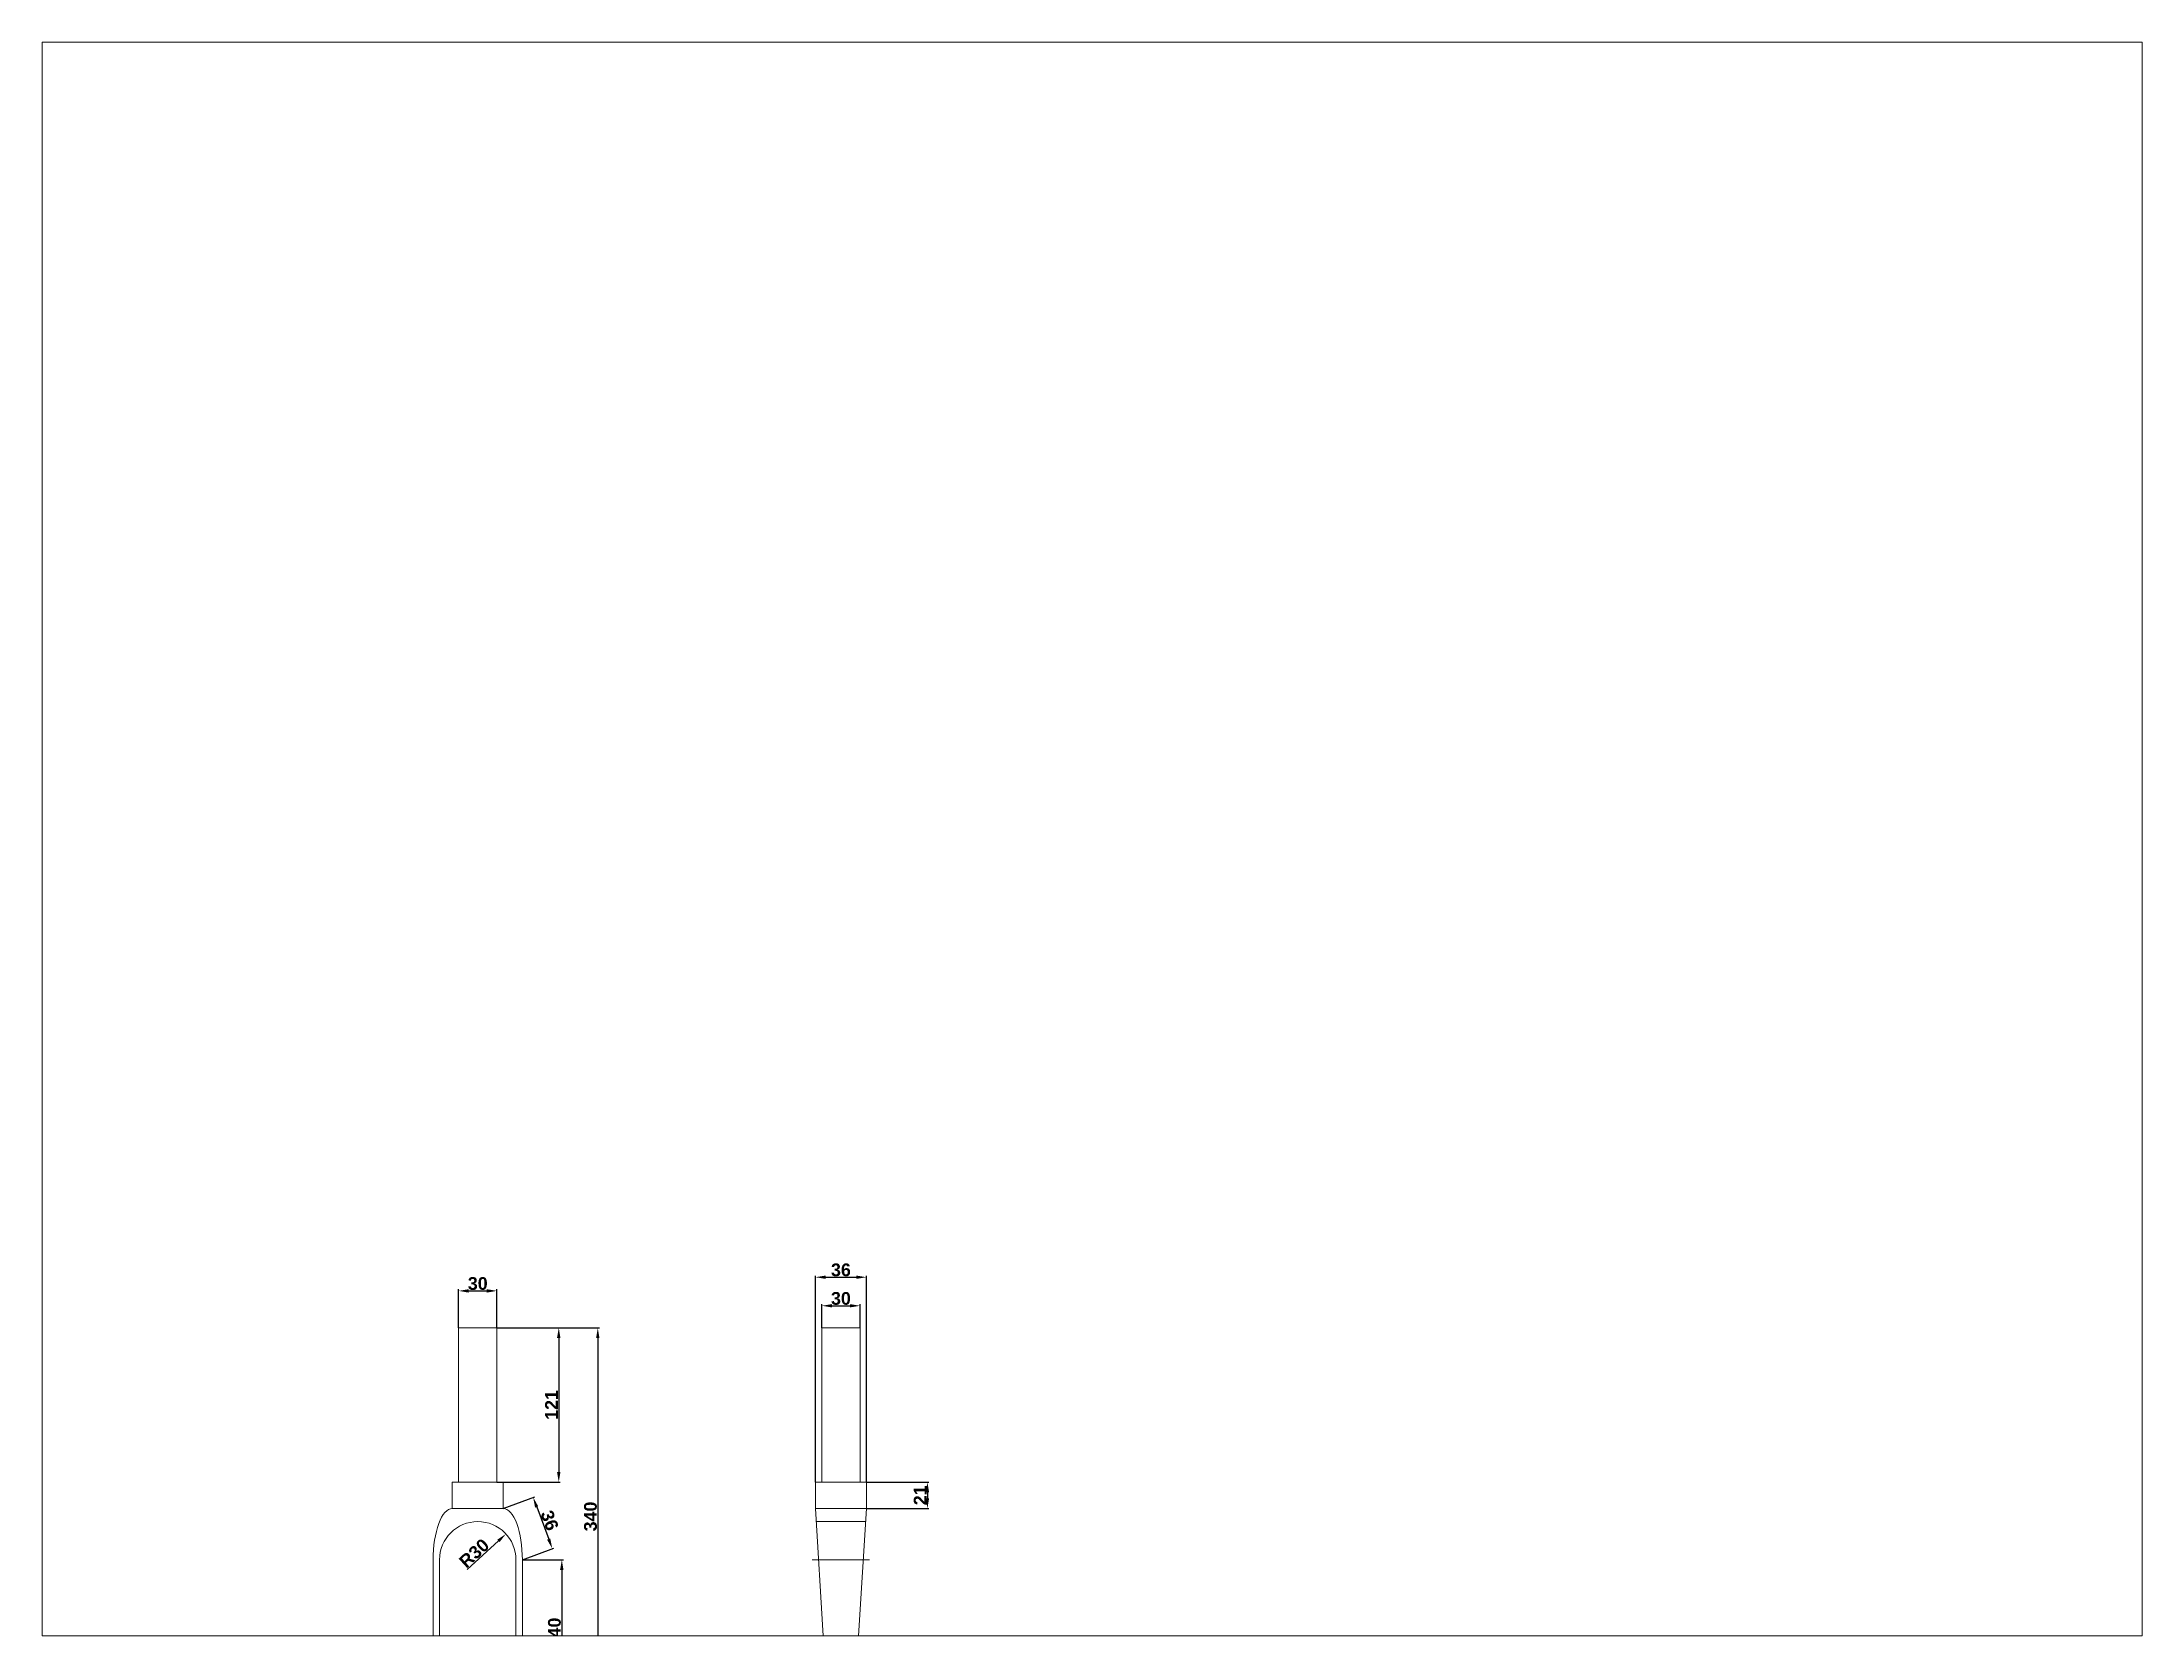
# Paper-space layout 'Presentación2' of a CAD drawing. Header units: millimetres. Extents: x 26 to 231, y 20 to 176.
# The model-space entities are those that its viewports show. They can reach past a viewport. Long polylines and large blocks are cut down to what shows.
import ezdxf

# ---------------------------------------------------------------- set-up
doc = ezdxf.new("R2010")
doc.units = ezdxf.units.MM
doc.linetypes.add('TRAZO_Y_PUNTO', pattern=[25.4, 12.7, -6.35, 0, -6.35])
doc.linetypes.add('TRAZOS', pattern=[19.05, 12.7, -6.35])
for name, color, linetype, lineweight in [('01_Contornos', 7, 'Continuous', 20), ('02_Ocultas', 4, 'TRAZOS', 20), ('03_Ejes', 1, 'TRAZO_Y_PUNTO', 18), ('04_Cotas', 3, 'Continuous', 18)]:
    doc.layers.add(name, color=color, linetype=linetype, lineweight=lineweight)
doc.styles.add('EstiloCota', font='arialbd.ttf', dxfattribs={"height": 10})
doc.dimstyles.new('CotasUNE', dxfattribs={"dimtxt": 10, "dimasz": 8, "dimexe": 1.25, "dimexo": 0, "dimtad": 1, "dimtxsty": 'EstiloCota', "dimcen": 2.5, "dimclrd": 256, "dimclrt": 256, "dimadec": 0, "dimazin": 0, "dimtfac": 1, "dimtmove": 0, "dimatfit": 3, "dimfxl": 1, "dimarcsym": 0})

# ---------------------------------------------------------------- blocks, each defined once
blk = doc.blocks.new('*D2')
at = {"layer": '04_Cotas', "color": 0, "lineweight": -2, "transparency": 16777216}
for p, q in [((20, 296), (20, 326.2)), ((50, 296), (50, 326.2))]:
    blk.add_line(p, q, dxfattribs=at)
at = {"layer": '04_Cotas', "lineweight": -2, "transparency": 16777216}
blk.add_line((28, 325), (42, 325), dxfattribs=at)
at = {"layer": '04_Cotas', "transparency": 16777216}
for points in [[(28, 326.3), (28, 323.6), (20, 325)], [(42, 326.3), (42, 323.6), (50, 325)]]:
    blk.add_solid(points, dxfattribs=at)
at = {"layer": 'Defpoints', "color": 0, "transparency": 16777216}
for p in [(50, 325), (20, 296), (50, 296)]:
    blk.add_point(p, dxfattribs=at)
at = {"layer": '04_Cotas', "transparency": 16777216, "insert": (35, 330.7), "char_height": 10, "attachment_point": 5, "style": 'EstiloCota'}
blk.add_mtext('30', dxfattribs=at)
blk = doc.blocks.new('*D3')
at = {"layer": '04_Cotas', "color": 0, "lineweight": -2, "transparency": 16777216}
for p, q in [((300, 175), (300, 336.9)), ((340, 175), (340, 336.9))]:
    blk.add_line(p, q, dxfattribs=at)
at = {"layer": '04_Cotas', "lineweight": -2, "transparency": 16777216}
blk.add_line((308, 335.7), (332, 335.7), dxfattribs=at)
at = {"layer": '04_Cotas', "transparency": 16777216}
for points in [[(308, 337), (308, 334.4), (300, 335.7)], [(332, 337), (332, 334.4), (340, 335.7)]]:
    blk.add_solid(points, dxfattribs=at)
at = {"layer": 'Defpoints', "color": 0, "transparency": 16777216}
for p in [(340, 335.7), (300, 175), (340, 175)]:
    blk.add_point(p, dxfattribs=at)
at = {"layer": '04_Cotas', "transparency": 16777216, "insert": (320, 341.4), "char_height": 10, "attachment_point": 5, "style": 'EstiloCota'}
blk.add_mtext('36', dxfattribs=at)
blk = doc.blocks.new('*D4')
at = {"layer": '04_Cotas', "color": 0, "lineweight": -2, "transparency": 16777216}
for p, q in [((305, 296), (305, 314.5)), ((335, 296), (335, 314.5))]:
    blk.add_line(p, q, dxfattribs=at)
at = {"layer": '04_Cotas', "lineweight": -2, "transparency": 16777216}
blk.add_line((313, 313.3), (327, 313.3), dxfattribs=at)
at = {"layer": '04_Cotas', "transparency": 16777216}
for points in [[(313, 314.6), (313, 312), (305, 313.3)], [(327, 314.6), (327, 312), (335, 313.3)]]:
    blk.add_solid(points, dxfattribs=at)
at = {"layer": 'Defpoints', "color": 0, "transparency": 16777216}
for p in [(335, 313.3), (305, 296), (335, 296)]:
    blk.add_point(p, dxfattribs=at)
at = {"layer": '04_Cotas', "transparency": 16777216, "insert": (320, 319), "char_height": 10, "attachment_point": 5, "style": 'EstiloCota'}
blk.add_mtext('30', dxfattribs=at)
blk = doc.blocks.new('*D5')
at = {"layer": '04_Cotas', "color": 0, "lineweight": -2, "transparency": 16777216}
for p, q in [((340, 175), (389.1, 175)), ((340, 154.2), (389.1, 154.2))]:
    blk.add_line(p, q, dxfattribs=at)
at = {"layer": '04_Cotas', "lineweight": -2, "transparency": 16777216}
blk.add_line((387.9, 167), (387.9, 162.2), dxfattribs=at)
at = {"layer": '04_Cotas', "transparency": 16777216}
for points in [[(386.5, 167), (389.2, 167), (387.9, 175)], [(386.5, 162.2), (389.2, 162.2), (387.9, 154.2)]]:
    blk.add_solid(points, dxfattribs=at)
at = {"layer": 'Defpoints', "color": 0, "transparency": 16777216}
for p in [(340, 175), (340, 154.2), (387.9, 154.2)]:
    blk.add_point(p, dxfattribs=at)
at = {"layer": '04_Cotas', "transparency": 16777216, "insert": (382.2, 164.6), "char_height": 10, "attachment_point": 5, "rotation": 90, "style": 'EstiloCota'}
blk.add_mtext('21', dxfattribs=at)
blk = doc.blocks.new('*D6')
at = {"layer": '04_Cotas', "color": 0, "lineweight": -2, "transparency": 16777216}
for p, q in [((50, 296), (99.8, 296)), ((50, 175), (99.8, 175))]:
    blk.add_line(p, q, dxfattribs=at)
at = {"layer": '04_Cotas', "lineweight": -2, "transparency": 16777216}
blk.add_line((98.6, 288), (98.6, 183), dxfattribs=at)
at = {"layer": '04_Cotas', "transparency": 16777216}
for points in [[(97.2, 288), (99.9, 288), (98.6, 296)], [(97.2, 183), (99.9, 183), (98.6, 175)]]:
    blk.add_solid(points, dxfattribs=at)
at = {"layer": 'Defpoints', "color": 0, "transparency": 16777216}
for p in [(50, 296), (50, 175), (98.6, 175)]:
    blk.add_point(p, dxfattribs=at)
at = {"layer": '04_Cotas', "transparency": 16777216, "insert": (92.9, 235.5), "char_height": 10, "attachment_point": 5, "rotation": 90, "style": 'EstiloCota'}
blk.add_mtext('121', dxfattribs=at)
blk = doc.blocks.new('*D7')
at = {"layer": '04_Cotas', "color": 0, "lineweight": -2, "transparency": 16777216}
for p, q in [((50, 296), (130.5, 296)), ((70, 0), (130.5, 0))]:
    blk.add_line(p, q, dxfattribs=at)
at = {"layer": '04_Cotas', "lineweight": -2, "transparency": 16777216}
blk.add_line((129.2, 288), (129.2, 8), dxfattribs=at)
at = {"layer": '04_Cotas', "transparency": 16777216}
for points in [[(127.9, 288), (130.5, 288), (129.2, 296)], [(127.9, 8), (130.5, 8), (129.2, 0)]]:
    blk.add_solid(points, dxfattribs=at)
at = {"layer": 'Defpoints', "color": 0, "transparency": 16777216}
for p in [(50, 296), (70, 0), (129.2, 0)]:
    blk.add_point(p, dxfattribs=at)
at = {"layer": '04_Cotas', "transparency": 16777216, "insert": (123.5, 148), "char_height": 10, "attachment_point": 5, "rotation": 90, "style": 'EstiloCota'}
blk.add_mtext('340', dxfattribs=at)
blk = doc.blocks.new('*D11')
at = {"layer": '04_Cotas', "color": 0, "lineweight": -2, "transparency": 16777216}
for p, q in [((55, 154.2), (79.7, 163.4)), ((70, 114), (94.7, 123.2))]:
    blk.add_line(p, q, dxfattribs=at)
at = {"layer": '04_Cotas', "lineweight": -2, "transparency": 16777216}
blk.add_line((81.3, 155.5), (90.7, 130.3), dxfattribs=at)
at = {"layer": '04_Cotas', "transparency": 16777216}
for points in [[(82.5, 155.9), (80, 155), (78.5, 163)], [(91.9, 130.7), (89.4, 129.8), (93.5, 122.8)]]:
    blk.add_solid(points, dxfattribs=at)
at = {"layer": 'Defpoints', "color": 0, "transparency": 16777216}
for p in [(55, 154.2), (93.5, 122.8), (70, 114)]:
    blk.add_point(p, dxfattribs=at)
at = {"layer": '04_Cotas', "transparency": 16777216, "insert": (91.4, 144.9), "char_height": 10, "attachment_point": 5, "rotation": 290.4705, "style": 'EstiloCota'}
blk.add_mtext('36', dxfattribs=at)
blk = doc.blocks.new('*D12')
at = {"layer": '04_Cotas', "color": 0, "lineweight": -2, "transparency": 16777216}
for p, q in [((70, 114), (102.2, 114)), ((70, 0), (102.2, 0))]:
    blk.add_line(p, q, dxfattribs=at)
at = {"layer": '04_Cotas', "lineweight": -2, "transparency": 16777216}
blk.add_line((101, 106), (101, 8), dxfattribs=at)
at = {"layer": '04_Cotas', "transparency": 16777216}
for points in [[(99.6, 106), (102.3, 106), (101, 114)], [(99.6, 8), (102.3, 8), (101, 0)]]:
    blk.add_solid(points, dxfattribs=at)
at = {"layer": 'Defpoints', "color": 0, "transparency": 16777216}
for p in [(70, 114), (70, 0), (101, 0)]:
    blk.add_point(p, dxfattribs=at)
at = {"layer": '04_Cotas', "transparency": 16777216, "insert": (95.2, 57), "char_height": 10, "attachment_point": 5, "rotation": 90, "style": 'EstiloCota'}
blk.add_mtext('140', dxfattribs=at)
blk = doc.blocks.new('*D13')
at = {"layer": '04_Cotas', "lineweight": -2, "transparency": 16777216}
blk.add_line((26.8, 106.5), (51.2, 128.9), dxfattribs=at)
at = {"layer": '04_Cotas', "transparency": 16777216}
blk.add_solid([(50.3, 129.8), (52.1, 127.9), (57.1, 134.3)], dxfattribs=at)
at = {"layer": 'Defpoints', "color": 0, "transparency": 16777216}
for p in [(57.1, 134.3), (35, 114)]:
    blk.add_point(p, dxfattribs=at)
at = {"layer": '04_Cotas', "transparency": 16777216, "insert": (32.2, 119.2), "char_height": 10, "attachment_point": 5, "rotation": 42.5006, "style": 'EstiloCota'}
blk.add_mtext('R30', dxfattribs=at)

msp = doc.modelspace()

# ---------------------------------------------------------------- linework, layer by layer
at = {"layer": '01_Contornos'}
for p, q in [((50, 296), (20, 296)), ((20, 296), (20, 175)), ((50, 296), (50, 175)), ((305, 175), (305, 296)), ((305, 296), (335, 296)), ((335, 175), (335, 296)), ((15, 175), (55, 175)), ((15, 175), (15, 154.182)), ((55, 175), (55, 154.182)), ((300, 175), (340, 175)), ((300, 154.182), (300, 175)), ((300, 154.182), (300, 175)), ((300, 175), (340, 175)), ((340, 154.182), (340, 175)), ((340, 154.182), (340, 175)), ((15, 154.182), (55, 154.182)), ((300, 154.182), (340, 154.182)), ((309.5, 0), (300, 154.182)), ((300, 154.182), (340, 154.182)), ((308.761, 11.999), (300, 154.182)), ((330.5, 0), (340, 154.182)), ((331.239, 11.999), (340, 154.182)), ((0, 0), (0, 114)), ((0, 0), (0, 114)), ((5, 0), (5, 114)), ((5, 0), (5, 114)), ((65, 0), (65, 114)), ((70, 0), (70, 114))]:
    msp.add_line(p, q, dxfattribs=at)
msp.add_arc((35, 114), 30, 0, 180, dxfattribs=at)
msp.add_ellipse((15, 114), major_axis=(0, 40.182), ratio=0.37329722, start_param=0, end_param=1.57079633, dxfattribs=at)
at = {"layer": '01_Contornos', "extrusion": (0, 0, -1)}
msp.add_ellipse((55, 114), major_axis=(0, 40.182), ratio=0.37329722, start_param=0, end_param=1.57079633, dxfattribs=at)
at = {"layer": '02_Ocultas'}
msp.add_line((300.795, 144), (339.205, 144), dxfattribs=at)
at = {"layer": '03_Ejes'}
msp.add_line((297.476, 114), (342.524, 114), dxfattribs=at)

# ---------------------------------------------------------------- dimensions: what is measured, and where the dimension line sits
at = {"layer": '04_Cotas'}
dim = msp.add_linear_dim(base=(340, 335.697), p1=(300, 175), p2=(340, 175), text='36', dimstyle='CotasUNE', dxfattribs=at)
dim.commit()
dim.dimension.update_dxf_attribs({"geometry": '*D3', "text_midpoint": (320, 341.428)})
for base, p1, p2, picture, middle in [((50, 324.959), (20, 296), (50, 296), '*D2', (35, 330.689)), ((335, 313.285), (305, 296), (335, 296), '*D4', (320, 319.016))]:
    dim = msp.add_linear_dim(base=base, p1=p1, p2=p2, dimstyle='CotasUNE', dxfattribs=at)
    dim.commit()
    dim.dimension.update_dxf_attribs({"geometry": picture, "text_midpoint": middle})
dim = msp.add_linear_dim(base=(98.554, 175), p1=(50, 296), p2=(50, 175), angle=90, dimstyle='CotasUNE', dxfattribs=at)
dim.commit()
dim.dimension.update_dxf_attribs({"geometry": '*D6', "text_midpoint": (92.908, 235.5)})
dim = msp.add_linear_dim(base=(129.213, 0), p1=(50, 296), p2=(70, 0), angle=90, text='340', dimstyle='CotasUNE', dxfattribs=at)
dim.commit()
dim.dimension.update_dxf_attribs({"geometry": '*D7', "text_midpoint": (123.482, 148)})
for p1, p2, distance, text, picture, middle in [((340, 175), (340, 154.182), 47.862, '21', '*D5', (382.217, 164.591)), ((55, 154.182), (70, 114), 25.078, '36', '*D11', (91.363, 144.866)), ((70, 114), (70, 0), 30.967, '140', '*D12', (95.236, 57))]:
    dim = msp.add_aligned_dim(p1=p1, p2=p2, distance=distance, text=text, dimstyle='CotasUNE', dxfattribs=at)
    dim.commit()
    dim.dimension.update_dxf_attribs({"geometry": picture, "text_midpoint": middle})
dim = msp.add_radius_dim(center=(35, 114), mpoint=(57.118, 134.268), dimstyle='CotasUNE', dxfattribs=at)
dim.commit()
dim.dimension.update_dxf_attribs({"geometry": '*D13', "text_midpoint": (36.045, 114.958), "dimtype": 164})

psp = doc.layouts.new('Presentación2')

# ---------------------------------------------------------------- viewports
at = {"layer": '04_Cotas'}
psp.add_viewport(center=(128.5, 97.5), size=(205.6, 156), view_center_point=(517.041, 679.471), view_height=1250.42305, dxfattribs=at)

doc.saveas('drawing.dxf')
